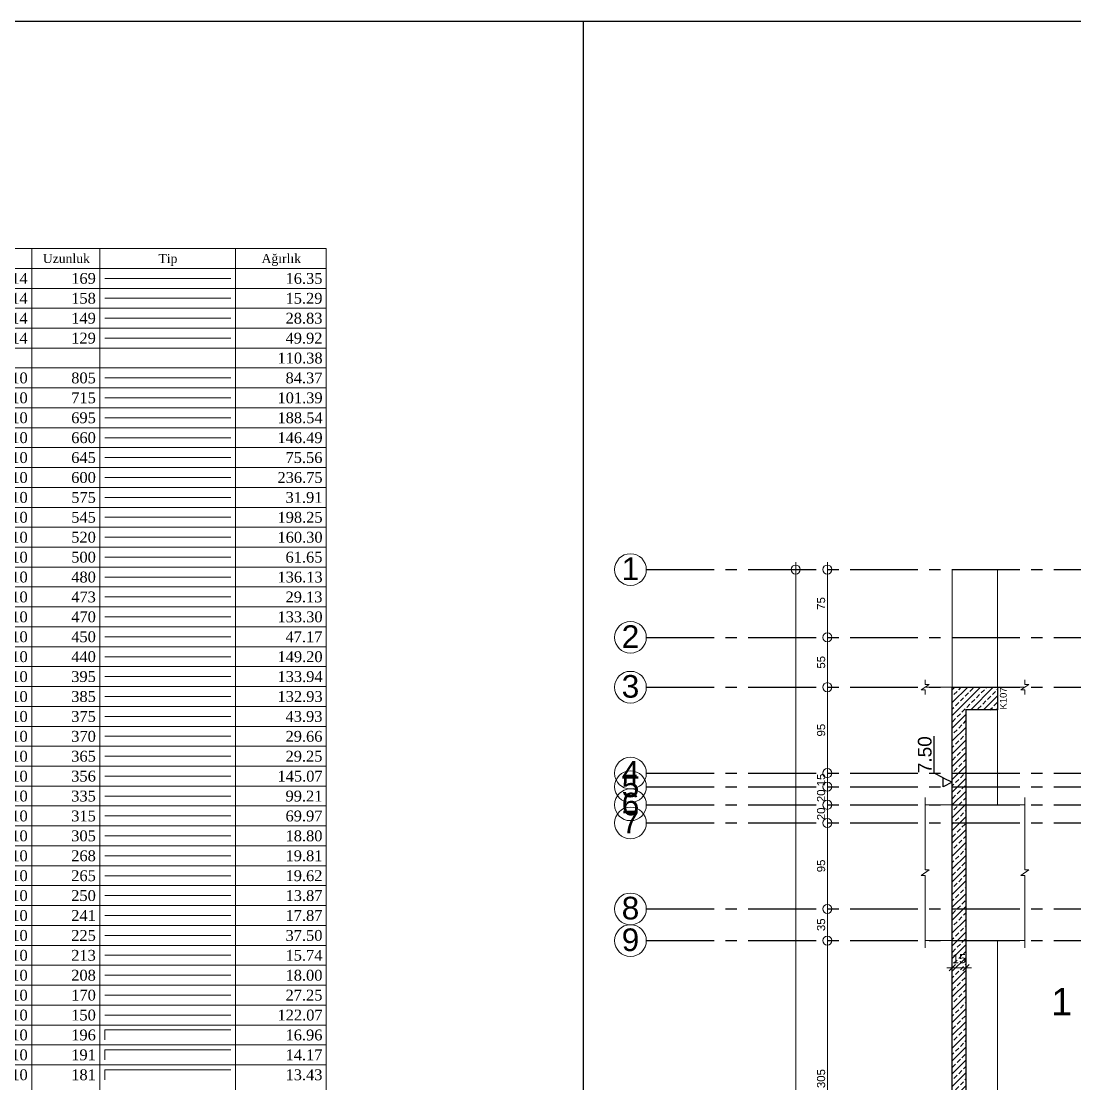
# Model space of a CAD drawing. Header units: millimetres. Extents: x 2232 to 85269, y -3593 to 5869.
# Drawn here: x 49187 to 50350, y 4695 to 5869 of the extents above; entities that cross this region are included whole.
import ezdxf

# ---------------------------------------------------------------- set-up
doc = ezdxf.new("R2010")
doc.units = ezdxf.units.MM
doc.linetypes.add('CENTER2', pattern=[112.5, 75, -12.5, 12.5, -12.5])
doc.linetypes.add('DASHDOT2', pattern=[12.7, 6.35, -3.175, 0, -3.175])
doc.layers.add('aks', color=251, linetype='DASHDOT2', lineweight=35)
for name, color, linetype in [('Donatı Metraj Tablosu', 7, 'Continuous'), ('Standart', 7, 'Continuous'), ('Ölçülendirme', 7, 'Continuous')]:
    doc.layers.add(name, color=color, linetype=linetype)
doc.styles.add('arial_1_18', font='arial.ttf', dxfattribs={"height": 0.2})
doc.styles.add('times new roman_1_18', font='times.ttf', dxfattribs={"height": 0.2})
pattern_1 = [(45, (0, 0), (-7.07107, 7.07107), []), (45, (7.071, 0), (-7.07107, 7.07107), [5, -2.5])]

# ---------------------------------------------------------------- blocks, each defined once
blk = doc.blocks.new('IDE855Entity2558')
at = {"layer": 'Donatı Metraj Tablosu', "color": 1, "linetype": 'Continuous', "lineweight": 5}
for points in [[(3938, 1264), (4488, 1264)], [(4163, 1264), (4163, -584)], [(4238, 1264), (4238, -584)], [(4388, 1264), (4388, -584)], [(4488, 1264), (4488, -628)], [(3938, 1242), (4488, 1242)], [(4243.5, 1231), (4382.5, 1231)], [(3938, 1220), (4488, 1220)], [(3938, 1198), (4488, 1198)], [(4243.5, 1209), (4382.5, 1209)], [(4243.5, 1187), (4382.5, 1187)], [(3938, 1176), (4488, 1176)], [(4243.5, 1165), (4382.5, 1165)], [(3938, 1154), (4488, 1154)], [(3938, 1132), (4488, 1132)], [(4243.5, 1121), (4382.5, 1121)], [(3938, 1110), (4488, 1110)], [(4243.5, 1099), (4382.5, 1099)], [(3938, 1088), (4488, 1088)], [(4243.5, 1077), (4382.5, 1077)], [(3938, 1066), (4488, 1066)], [(4243.5, 1055), (4382.5, 1055)], [(3938, 1044), (4488, 1044)], [(3938, 1022), (4488, 1022)], [(4243.5, 1033), (4382.5, 1033)], [(4243.5, 1011), (4382.5, 1011)], [(3938, 1000), (4488, 1000)], [(4243.5, 989), (4382.5, 989)], [(3938, 978), (4488, 978)], [(4243.5, 967), (4382.5, 967)], [(3938, 956), (4488, 956)], [(4243.5, 945), (4382.5, 945)], [(3938, 934), (4488, 934)], [(4243.5, 923), (4382.5, 923)], [(3938, 912), (4488, 912)], [(4243.5, 901), (4382.5, 901)], [(3938, 890), (4488, 890)], [(4243.5, 879), (4382.5, 879)], [(3938, 868), (4488, 868)], [(3938, 846), (4488, 846)], [(4243.5, 857), (4382.5, 857)], [(4243.5, 835), (4382.5, 835)], [(3938, 824), (4488, 824)], [(4243.5, 813), (4382.5, 813)], [(3938, 802), (4488, 802)], [(4243.5, 791), (4382.5, 791)], [(3938, 780), (4488, 780)], [(4243.5, 769), (4382.5, 769)], [(3938, 758), (4488, 758)], [(4243.5, 747), (4382.5, 747)], [(3938, 736), (4488, 736)], [(4243.5, 725), (4382.5, 725)], [(3938, 714), (4488, 714)], [(4243.5, 703), (4382.5, 703)], [(3938, 692), (4488, 692)], [(4243.5, 681), (4382.5, 681)], [(3938, 670), (4488, 670)], [(4243.5, 659), (4382.5, 659)], [(3938, 648), (4488, 648)], [(4243.5, 637), (4382.5, 637)], [(3938, 626), (4488, 626)], [(4243.5, 615), (4382.5, 615)], [(3938, 604), (4488, 604)], [(4243.5, 593), (4382.5, 593)], [(3938, 582), (4488, 582)], [(4243.5, 571), (4382.5, 571)], [(3938, 560), (4488, 560)], [(4243.5, 549), (4382.5, 549)], [(3938, 538), (4488, 538)], [(4243.5, 527), (4382.5, 527)], [(3938, 516), (4488, 516)], [(4243.5, 505), (4382.5, 505)], [(3938, 494), (4488, 494)], [(4243.5, 483), (4382.5, 483)], [(3938, 472), (4488, 472)], [(4243.5, 461), (4382.5, 461)], [(3938, 450), (4488, 450)], [(4243.5, 439), (4382.5, 439)], [(3938, 428), (4488, 428)], [(4243.5, 417), (4382.5, 417)], [(3938, 406), (4488, 406)], [(4243.5, 400.5), (4382.5, 400.5)], [(4243.5, 400.5), (4243.5, 389.5)], [(3938, 384), (4488, 384)], [(4243.5, 378.5), (4382.5, 378.5)], [(4243.5, 378.5), (4243.5, 367.5)], [(3938, 362), (4488, 362)], [(4243.5, 356.5), (4382.5, 356.5)], [(4243.5, 356.5), (4243.5, 345.5)]]:
    blk.add_lwpolyline(points, dxfattribs=at)
at = {"layer": 'Donatı Metraj Tablosu', "color": 1, "linetype": 'Continuous', "lineweight": 5, "style": 'times new roman_1_18'}
for s, height, p in [('Uzunluk', 10, (4175, 1248)), ('Tip', 10, (4302.7, 1248)), ('Ağırlık', 10, (4416.6, 1248)), ('14', 12, (4140.2, 1225)), ('169', 12, (4206.4, 1225)), ('16.35', 12, (4443.1, 1225)), ('14', 12, (4140.2, 1203)), ('158', 12, (4206.4, 1203)), ('15.29', 12, (4443.1, 1203)), ('14', 12, (4140.2, 1181)), ('149', 12, (4206.4, 1181)), ('28.83', 12, (4443.1, 1181)), ('14', 12, (4140.2, 1159)), ('129', 12, (4206.4, 1159)), ('49.92', 12, (4443.1, 1159)), ('110.38', 12, (4434.2, 1137)), ('10', 12, (4140.2, 1115)), ('805', 12, (4206.4, 1115)), ('84.37', 12, (4443.1, 1115)), ('10', 12, (4140.2, 1093)), ('715', 12, (4206.4, 1093)), ('101.39', 12, (4434.2, 1093)), ('10', 12, (4140.2, 1071)), ('695', 12, (4206.4, 1071)), ('188.54', 12, (4434.2, 1071)), ('10', 12, (4140.2, 1049)), ('660', 12, (4206.4, 1049)), ('146.49', 12, (4434.2, 1049)), ('10', 12, (4140.2, 1027)), ('645', 12, (4206.4, 1027)), ('75.56', 12, (4443.1, 1027)), ('10', 12, (4140.2, 1005)), ('600', 12, (4206.4, 1005)), ('236.75', 12, (4434.2, 1005)), ('10', 12, (4140.2, 983)), ('575', 12, (4206.4, 983)), ('31.91', 12, (4443.1, 983)), ('10', 12, (4140.2, 961)), ('545', 12, (4206.4, 961)), ('198.25', 12, (4434.2, 961)), ('10', 12, (4140.2, 939)), ('520', 12, (4206.4, 939)), ('160.30', 12, (4434.2, 939)), ('10', 12, (4140.2, 917)), ('500', 12, (4206.4, 917)), ('61.65', 12, (4443.1, 917)), ('10', 12, (4140.2, 895)), ('480', 12, (4206.4, 895)), ('136.13', 12, (4434.2, 895)), ('10', 12, (4140.2, 873)), ('473', 12, (4206.4, 873)), ('29.13', 12, (4443.1, 873)), ('10', 12, (4140.2, 851)), ('470', 12, (4206.4, 851)), ('133.30', 12, (4434.2, 851)), ('10', 12, (4140.2, 829)), ('450', 12, (4206.4, 829)), ('47.17', 12, (4443.1, 829)), ('10', 12, (4140.2, 807)), ('440', 12, (4206.4, 807)), ('149.20', 12, (4434.2, 807)), ('10', 12, (4140.2, 785)), ('395', 12, (4206.4, 785)), ('133.94', 12, (4434.2, 785)), ('10', 12, (4140.2, 763)), ('385', 12, (4206.4, 763)), ('132.93', 12, (4434.2, 763)), ('10', 12, (4140.2, 741)), ('375', 12, (4206.4, 741)), ('43.93', 12, (4443.1, 741)), ('10', 12, (4140.2, 719)), ('370', 12, (4206.4, 719)), ('29.66', 12, (4443.1, 719)), ('10', 12, (4140.2, 697)), ('365', 12, (4206.4, 697)), ('29.25', 12, (4443.1, 697)), ('10', 12, (4140.2, 675)), ('356', 12, (4206.4, 675)), ('145.07', 12, (4434.2, 675)), ('10', 12, (4140.2, 653)), ('335', 12, (4206.4, 653)), ('99.21', 12, (4443.1, 653)), ('10', 12, (4140.2, 631)), ('315', 12, (4206.4, 631)), ('69.97', 12, (4443.1, 631)), ('10', 12, (4140.2, 609)), ('305', 12, (4206.4, 609)), ('18.80', 12, (4443.1, 609)), ('10', 12, (4140.2, 587)), ('268', 12, (4206.4, 587)), ('19.81', 12, (4443.1, 587)), ('10', 12, (4140.2, 565)), ('265', 12, (4206.4, 565)), ('19.62', 12, (4443.1, 565)), ('10', 12, (4140.2, 543)), ('250', 12, (4206.4, 543)), ('13.87', 12, (4443.1, 543)), ('10', 12, (4140.2, 521)), ('241', 12, (4206.4, 521)), ('17.87', 12, (4443.1, 521)), ('10', 12, (4140.2, 499)), ('225', 12, (4206.4, 499)), ('37.50', 12, (4443.1, 499)), ('10', 12, (4140.2, 477)), ('213', 12, (4206.4, 477)), ('15.74', 12, (4443.1, 477)), ('10', 12, (4140.2, 455)), ('208', 12, (4206.4, 455)), ('18.00', 12, (4443.1, 455)), ('10', 12, (4140.2, 433)), ('170', 12, (4206.4, 433)), ('27.25', 12, (4443.1, 433)), ('10', 12, (4140.2, 411)), ('150', 12, (4206.4, 411)), ('122.07', 12, (4434.2, 411)), ('10', 12, (4140.2, 389)), ('196', 12, (4206.4, 389)), ('16.96', 12, (4443.1, 389)), ('10', 12, (4140.2, 367)), ('191', 12, (4206.4, 367)), ('14.17', 12, (4443.1, 367)), ('10', 12, (4140.2, 345)), ('181', 12, (4206.4, 345)), ('13.43', 12, (4443.1, 345))]:
    blk.add_text(s, height=height, dxfattribs=at).set_placement(p)
blk = doc.blocks.new('IDE382Entity2564')
at = {"layer": 'Standart', "color": 250, "linetype": 'Continuous', "lineweight": -3, "style": 'arial_1_18'}
blk.add_text('1', height=30, dxfattribs=at).set_placement((-80.8, 1837.5))
blk = doc.blocks.new('IDE382Entity2567')
at = {"layer": 'Standart', "linetype": 'Continuous', "lineweight": -3}
h = blk.add_hatch(dxfattribs=at)
h.set_pattern_fill('ANSI33', color=171, scale=40, style=0)
h.set_pattern_definition(pattern_1)
h.paths.add_polyline_path([(-140, 2200), (-140, 2175), (-190, 2175), (-190, 2200)])
h = blk.add_hatch(dxfattribs=at)
h.set_pattern_fill('ANSI33', color=171, scale=40, style=0)
h.set_pattern_definition(pattern_1)
h.paths.add_polyline_path([(-175, 2175), (-175, 1570), (-190, 1570), (-190, 2175)])
at = {"layer": 'Standart', "color": 163, "linetype": 'Continuous', "lineweight": 5}
for points in [[(-190, 2330), (-190, 2200)], [(-190, 2330), (-140, 2330)], [(-140, 2200), (-140, 2330)], [(-190, 2200), (-220, 2200)], [(-110, 2200), (-140, 2200)], [(-140, 2070), (-140, 2175)], [(-190, 2070), (-220, 2070)], [(-110, 2070), (-140, 2070)], [(-190, 1920), (-220, 1920)], [(-140, 1570), (-140, 1920)], [(-110, 1920), (-140, 1920)]]:
    blk.add_lwpolyline(points, dxfattribs=at)
at = {"layer": 'Standart', "color": 1, "linetype": 'Continuous', "lineweight": 5}
for points in [[(-220, 2203), (-220, 2208)], [(-110, 2203), (-110, 2208)], [(-224.5, 2197), (-215.5, 2203)], [(-220, 2197), (-224.5, 2197)], [(-215.5, 2203), (-220, 2203)], [(-220, 2192), (-220, 2197)], [(-114.5, 2197), (-105.5, 2203)], [(-110, 2197), (-114.5, 2197)], [(-105.5, 2203), (-110, 2203)], [(-110, 2192), (-110, 2197)], [(-220, 1998), (-220, 2078)], [(-110, 1998), (-110, 2078)], [(-224.5, 1992), (-215.5, 1998)], [(-215.5, 1998), (-220, 1998)], [(-114.5, 1992), (-105.5, 1998)], [(-105.5, 1998), (-110, 1998)], [(-220, 1992), (-224.5, 1992)], [(-220, 1912), (-220, 1992)], [(-110, 1992), (-114.5, 1992)], [(-110, 1912), (-110, 1992)], [(-186.5, 1893.5), (-193.5, 1886.5)], [(-190, 1894), (-190, 1886)], [(-171.5, 1893.5), (-178.5, 1886.5)], [(-175, 1894), (-175, 1886)], [(-196, 1890), (-169, 1890)]]:
    blk.add_lwpolyline(points, dxfattribs=at)
at = {"layer": 'Standart', "color": 159, "linetype": 'Continuous', "lineweight": -3}
for points in [[(-190, 2200), (-140, 2200)], [(-190, 2070), (-190, 2200)], [(-140, 2200), (-140, 2175)], [(-140, 2175), (-175, 2175)], [(-175, 2175), (-175, 1570)], [(-190, 1920), (-190, 2070)], [(-190, 1570), (-190, 1920)]]:
    blk.add_lwpolyline(points, dxfattribs=at)
at = {"layer": 'Standart', "color": 253, "linetype": 'Continuous', "lineweight": -3}
for points in [[(-210, 2105), (-210, 2145.8)], [(-200, 2100), (-210, 2105)], [(-200, 2090), (-200, 2100)], [(-200, 2100), (-190, 2095)], [(-190, 2095), (-200, 2090)], [(-190, 2095), (-190, 2095)]]:
    blk.add_lwpolyline(points, dxfattribs=at)
at = {"layer": 'Standart', "color": 250, "linetype": 'Continuous', "lineweight": 5, "style": 'arial_1_18'}
blk.add_text('K107', height=7.5, rotation=90, dxfattribs=at).set_placement((-130, 2175.3))
at = {"layer": 'Standart', "color": 253, "linetype": 'Continuous', "lineweight": -3, "style": 'arial_1_18'}
blk.add_text('7.50', height=15, rotation=90, dxfattribs=at).set_placement((-213, 2105))
at = {"layer": 'Standart', "color": 1, "linetype": 'Continuous', "lineweight": 5, "style": 'arial_1_18'}
blk.add_text('15', height=10, dxfattribs=at).set_placement((-190.3, 1895))
blk = doc.blocks.new('IDE382Entity3152')
at = {"layer": 'aks', "color": 251, "linetype": 'CENTER2', "lineweight": -3}
blk.add_lwpolyline([(-528, 2330), (0, 2330)], dxfattribs=at)
blk = doc.blocks.new('IDE382Entity3155')
at = {"layer": 'aks', "color": 30, "linetype": 'Continuous', "lineweight": 5}
blk.add_circle((-545.5, 2330), 17.5, dxfattribs=at)
blk = doc.blocks.new('IDE382Entity3156')
at = {"layer": 'aks', "color": 1, "linetype": 'Continuous', "lineweight": 5, "style": 'arial_1_18'}
blk.add_text('1', height=25, dxfattribs=at).set_placement((-555.2, 2318.4))
blk = doc.blocks.new('IDE382Entity3159')
at = {"layer": 'aks', "color": 251, "linetype": 'CENTER2', "lineweight": -3}
blk.add_lwpolyline([(-528, 2255), (0, 2255)], dxfattribs=at)
blk = doc.blocks.new('IDE382Entity3162')
at = {"layer": 'aks', "color": 30, "linetype": 'Continuous', "lineweight": 5}
blk.add_circle((-545.5, 2255), 17.5, dxfattribs=at)
blk = doc.blocks.new('IDE382Entity3163')
at = {"layer": 'aks', "color": 1, "linetype": 'Continuous', "lineweight": 5, "style": 'arial_1_18'}
blk.add_text('2', height=25, dxfattribs=at).set_placement((-555.2, 2243.4))
blk = doc.blocks.new('IDE382Entity3166')
at = {"layer": 'aks', "color": 251, "linetype": 'CENTER2', "lineweight": -3}
blk.add_lwpolyline([(-528, 2200), (0, 2200)], dxfattribs=at)
blk = doc.blocks.new('IDE382Entity3169')
at = {"layer": 'aks', "color": 30, "linetype": 'Continuous', "lineweight": 5}
blk.add_circle((-545.5, 2200), 17.5, dxfattribs=at)
blk = doc.blocks.new('IDE382Entity3170')
at = {"layer": 'aks', "color": 1, "linetype": 'Continuous', "lineweight": 5, "style": 'arial_1_18'}
blk.add_text('3', height=25, dxfattribs=at).set_placement((-555.2, 2188.4))
blk = doc.blocks.new('IDE382Entity3173')
at = {"layer": 'aks', "color": 251, "linetype": 'CENTER2', "lineweight": -3}
blk.add_lwpolyline([(-528, 2050), (0, 2050)], dxfattribs=at)
blk = doc.blocks.new('IDE382Entity3176')
at = {"layer": 'aks', "color": 30, "linetype": 'Continuous', "lineweight": 5}
blk.add_circle((-545.5, 2050), 17.5, dxfattribs=at)
blk = doc.blocks.new('IDE382Entity3177')
at = {"layer": 'aks', "color": 1, "linetype": 'Continuous', "lineweight": 5, "style": 'arial_1_18'}
blk.add_text('7', height=25, dxfattribs=at).set_placement((-555.2, 2038.4))
blk = doc.blocks.new('IDE382Entity3180')
at = {"layer": 'aks', "color": 251, "linetype": 'CENTER2', "lineweight": -3}
blk.add_lwpolyline([(-528, 2105), (0, 2105)], dxfattribs=at)
blk = doc.blocks.new('IDE382Entity3183')
at = {"layer": 'aks', "color": 30, "linetype": 'Continuous', "lineweight": 5}
blk.add_circle((-545.5, 2105), 17.5, dxfattribs=at)
blk = doc.blocks.new('IDE382Entity3184')
at = {"layer": 'aks', "color": 1, "linetype": 'Continuous', "lineweight": 5, "style": 'arial_1_18'}
blk.add_text('4', height=25, dxfattribs=at).set_placement((-555.2, 2093.4))
blk = doc.blocks.new('IDE382Entity3187')
at = {"layer": 'aks', "color": 251, "linetype": 'CENTER2', "lineweight": -3}
blk.add_lwpolyline([(-528, 1955), (0, 1955)], dxfattribs=at)
blk = doc.blocks.new('IDE382Entity3190')
at = {"layer": 'aks', "color": 30, "linetype": 'Continuous', "lineweight": 5}
blk.add_circle((-545.5, 1955), 17.5, dxfattribs=at)
blk = doc.blocks.new('IDE382Entity3191')
at = {"layer": 'aks', "color": 1, "linetype": 'Continuous', "lineweight": 5, "style": 'arial_1_18'}
blk.add_text('8', height=25, dxfattribs=at).set_placement((-555.2, 1943.4))
blk = doc.blocks.new('IDE382Entity3194')
at = {"layer": 'aks', "color": 251, "linetype": 'CENTER2', "lineweight": -3}
blk.add_lwpolyline([(-528, 2090), (0, 2090)], dxfattribs=at)
blk = doc.blocks.new('IDE382Entity3197')
at = {"layer": 'aks', "color": 30, "linetype": 'Continuous', "lineweight": 5}
blk.add_circle((-545.5, 2090), 17.5, dxfattribs=at)
blk = doc.blocks.new('IDE382Entity3198')
at = {"layer": 'aks', "color": 1, "linetype": 'Continuous', "lineweight": 5, "style": 'arial_1_18'}
blk.add_text('5', height=25, dxfattribs=at).set_placement((-555.2, 2078.4))
blk = doc.blocks.new('IDE382Entity3201')
at = {"layer": 'aks', "color": 251, "linetype": 'CENTER2', "lineweight": -3}
blk.add_lwpolyline([(-528, 2070), (0, 2070)], dxfattribs=at)
blk = doc.blocks.new('IDE382Entity3204')
at = {"layer": 'aks', "color": 30, "linetype": 'Continuous', "lineweight": 5}
blk.add_circle((-545.5, 2070), 17.5, dxfattribs=at)
blk = doc.blocks.new('IDE382Entity3205')
at = {"layer": 'aks', "color": 1, "linetype": 'Continuous', "lineweight": 5, "style": 'arial_1_18'}
blk.add_text('6', height=25, dxfattribs=at).set_placement((-555.2, 2058.4))
blk = doc.blocks.new('IDE382Entity3208')
at = {"layer": 'aks', "color": 251, "linetype": 'CENTER2', "lineweight": -3}
blk.add_lwpolyline([(-528, 1920), (0, 1920)], dxfattribs=at)
blk = doc.blocks.new('IDE382Entity3211')
at = {"layer": 'aks', "color": 30, "linetype": 'Continuous', "lineweight": 5}
blk.add_circle((-545.5, 1920), 17.5, dxfattribs=at)
blk = doc.blocks.new('IDE382Entity3212')
at = {"layer": 'aks', "color": 1, "linetype": 'Continuous', "lineweight": 5, "style": 'arial_1_18'}
blk.add_text('9', height=25, dxfattribs=at).set_placement((-555.2, 1908.4))
blk = doc.blocks.new('IDE382Entity3843')
at = {"layer": 'Ölçülendirme', "color": 1, "linetype": 'Continuous', "lineweight": 5}
for points in [[(-363, -8), (-363, 2338)], [(-328, -8), (-328, 2338)]]:
    blk.add_lwpolyline(points, dxfattribs=at)
for centre in [(-363, 2330), (-328, 2330), (-328, 2255), (-328, 2200), (-328, 2105), (-328, 2090), (-328, 2070), (-328, 2050), (-328, 1955), (-328, 1920)]:
    blk.add_circle(centre, 5, dxfattribs=at)
at = {"layer": 'Ölçülendirme', "color": 1, "linetype": 'Continuous', "lineweight": 5, "style": 'arial_1_18'}
for s, p in [('75', (-330.5, 2285.5)), ('55', (-330.5, 2220.5)), ('95', (-330.5, 2145.5)), ('15', (-330.5, 2090.5)), ('20', (-330.5, 2073)), ('20', (-330.5, 2053)), ('95', (-330.5, 1995.5)), ('35', (-330.5, 1930.5)), ('305', (-330.5, 1757))]:
    blk.add_text(s, height=9, rotation=90, dxfattribs=at).set_placement(p)

msp = doc.modelspace()

# ---------------------------------------------------------------- linework, layer by layer
for p, q in [((3332.4, 5868.7), (79990.7, 5868.7)), ((49807.7, 1368.7), (49807.7, 5868.7))]:
    msp.add_line(p, q)

# ---------------------------------------------------------------- block references
at = {"layer": 'aks'}
for name in ['IDE382Entity3155', 'IDE382Entity3156', 'IDE382Entity3152', 'IDE382Entity3162', 'IDE382Entity3163', 'IDE382Entity3159', 'IDE382Entity3169', 'IDE382Entity3170', 'IDE382Entity3166', 'IDE382Entity3183', 'IDE382Entity3184', 'IDE382Entity3197', 'IDE382Entity3180', 'IDE382Entity3198', 'IDE382Entity3204', 'IDE382Entity3205', 'IDE382Entity3194', 'IDE382Entity3201', 'IDE382Entity3176', 'IDE382Entity3177', 'IDE382Entity3173', 'IDE382Entity3190', 'IDE382Entity3191', 'IDE382Entity3187', 'IDE382Entity3211', 'IDE382Entity3212', 'IDE382Entity3208']:
    msp.add_blockref(name, (50405.2, 2932.9), dxfattribs=at)
at = {"layer": 'Standart'}
for name, p in [('IDE855Entity2558', (45035.6, 4353.6)), ('IDE382Entity3843', (50405.2, 2932.9)), ('IDE382Entity2567', (50405.2, 2932.9)), ('IDE382Entity2564', (50405.2, 2932.9))]:
    msp.add_blockref(name, p, dxfattribs=at)

doc.saveas('drawing.dxf')
